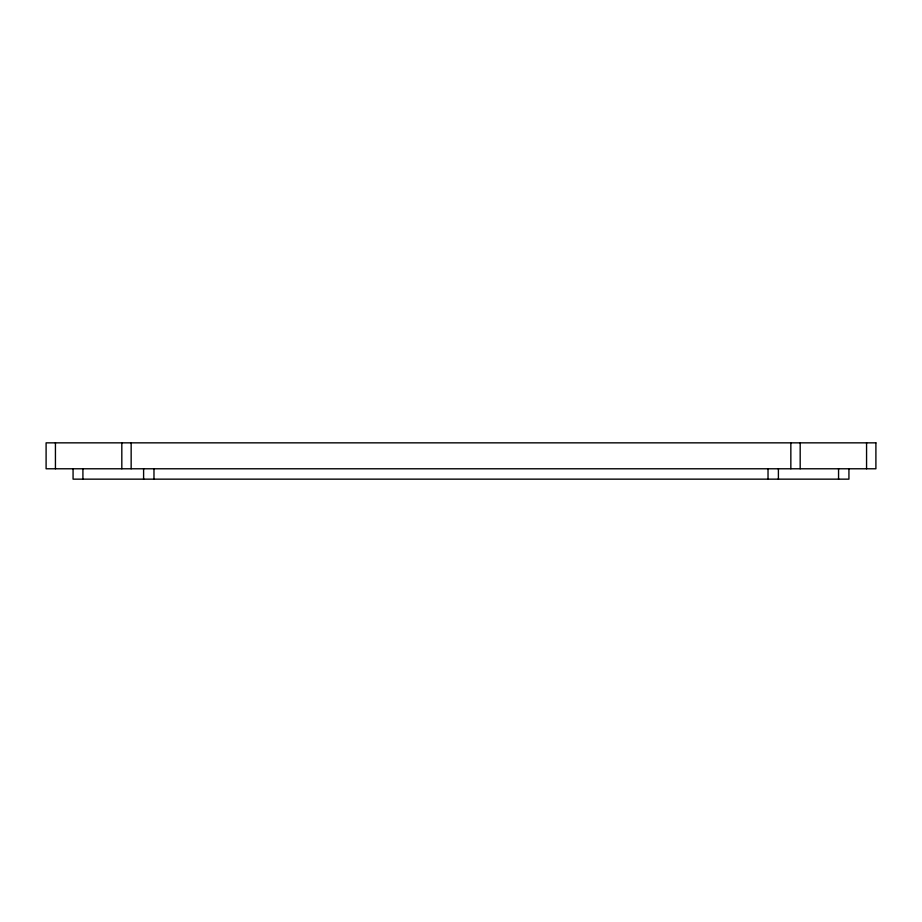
<?xml version="1.0" encoding="UTF-8"?>
<svg xmlns="http://www.w3.org/2000/svg" width="922" height="922" viewBox="0 0 922 922"><rect width="100%" height="100%" fill="white"/><g stroke="black" fill="none" stroke-linecap="round" stroke-linejoin="round"><path stroke-width="1.38" d="M866.565 442.848L866.565 468.779M848.932 468.779L848.932 479.152L73.069 479.152L73.069 468.779M838.559 468.779L838.559 479.152M800.181 442.848L800.181 468.779M790.846 442.848L790.846 468.779M778.399 468.779L778.399 479.152M768.026 468.779L768.026 479.152M153.974 468.779L153.974 479.152M143.602 468.779L143.602 479.152M131.155 442.848L131.155 468.779M121.819 442.848L121.819 468.779M82.911 468.779L82.911 479.152M55.435 442.848L55.435 468.779M875.9 442.848L46.1 442.848L46.1 468.779L875.9 468.779L875.9 442.848"/></g></svg>
